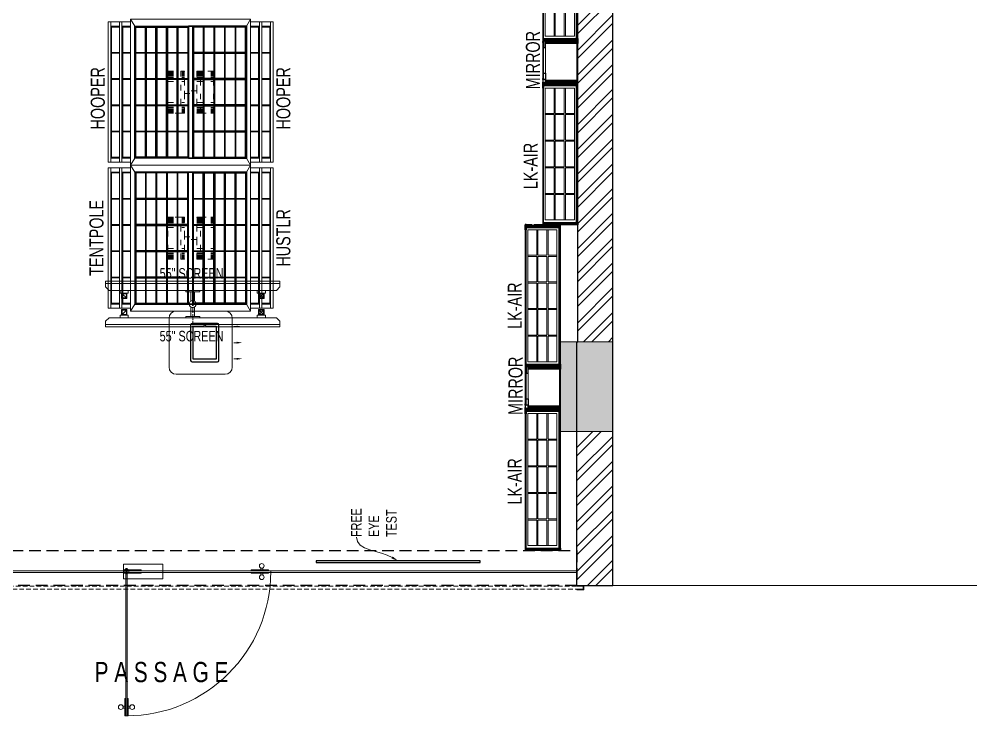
# Model space of a CAD drawing. Header units: feet. Extents: x 3040569 to 3051380, y -5725829 to -5707787.
# Drawn here: x 3044557 to 3051380, y -5725829 to -5720866 of the extents above; entities that cross this region are included whole.
import ezdxf
from ezdxf import colors
from ezdxf.entities.mleader import LeaderData, LeaderLine
from ezdxf.math import Vec2, Vec3

# ---------------------------------------------------------------- set-up
doc = ezdxf.new("R2010")
doc.units = ezdxf.units.FT
doc.header["$LTSCALE"] = 33
doc.header["$MEASUREMENT"] = 0
for name, pattern in [('ACAD_ISO03W100', [30, 12, -18]), ('DASHDOT2', [0.5, 0.25, -0.125, 0, -0.125]), ('HIDDEN', [9.524999999999995, 6.349999999999997, -3.174999999999998]), ('HIDDENX2', [0.75, 0.5, -0.25])]:
    doc.linetypes.add(name, pattern=pattern)
for name, color, linetype, lineweight in [('A-COL', 243, 'Continuous', 9), ('A-Glazing', 4, 'Continuous', 20), ('A-shutter', 8, 'Continuous', 18), ('column hatch', 5, 'Continuous', 0), ('Glazing', 141, 'Continuous', 15), ('LENS-DIM', 252, 'Continuous', 5), ('LENS-PARTITION', 21, 'Continuous', 25), ('LENS-TEXT', 31, 'Continuous', 5), ('LENS_TEXT', 31, 'Continuous', 5), ('LK-EQPMT', 3, 'Continuous', 18), ('LK-FF&E FLOOR', 1, 'Continuous', 9), ('LK-FF&E WALL', 1, 'Continuous', 9), ('LK-IT', 3, 'Continuous', 18), ('LN-ELEVATION-1', 81, 'Continuous', 25), ('LN-ELEVATION-2', 103, 'Continuous', 20), ('LN-ELEVATION-3', 125, 'Continuous', 18), ('LN-ELEVATION-4', 145, 'Continuous', 13), ('LN-ELEVATION-5', 167, 'Continuous', 5), ('LN-HATCH', 251, 'Continuous', 0), ('PLANO-TXT', 252, 'Continuous', 5), ('rolling shutter', 1, 'Continuous', 5), ('services', 220, 'Continuous', 0), ('TEXT', 1, 'Continuous', 0)]:
    doc.layers.add(name, color=color, linetype=linetype, lineweight=lineweight)
doc.layers.add('A-WALL', color=1, linetype='Continuous')
doc.layers.add('beam', color=5, linetype='Continuous')
doc.styles.add('LK TXT', font='GILC____.TTF', dxfattribs={"height": 100})
doc.styles.get("Standard").update_dxf_attribs({"font": 'GILC____.TTF'})
pattern_1 = [(45, (7858558.917008298, 3503823.203216763), (-4.490128060534575, 4.490128060534575), [])]

# ---------------------------------------------------------------- blocks, each defined once
blk = doc.blocks.new('*U43')
at = {"layer": 'A-shutter', "color": 5, "ltscale": 10}
for points in [[(41038044.48334346, -1561539.224195756), (41038044.48334352, -1561544.224195756), (41037999.48334351, -1561544.224196196), (41037999.48334372, -1561564.224196195), (41038044.48334371, -1561564.224195763), (41038044.48334375, -1561569.224195756), (41037994.48334377, -1561569.22419624), (41037994.48334346, -1561539.22419624)], [(41043456.48334346, -1561539.224195756), (41043456.4833434, -1561544.224195756), (41043501.4833434, -1561544.224196196), (41043501.48334321, -1561564.224196195), (41043456.48334321, -1561564.224195763), (41043456.48334317, -1561569.224195756), (41043506.48334317, -1561569.22419624), (41043506.48334346, -1561539.22419624)]]:
    blk.add_lwpolyline(points, close=True, dxfattribs=at)
at = {"layer": 'A-shutter', "color": 5, "linetype": 'HIDDENX2', "ltscale": 2}
blk.add_lwpolyline([(41037999.48334333, -1561544.224196389), (41037999.48334351, -1561564.224196389), (41043501.4833434, -1561564.224191636), (41043501.48334321, -1561544.224191635)], close=True, dxfattribs=at)
blk = doc.blocks.new('A$C24c61a65')
at = {"layer": 'column hatch'}
h = blk.add_hatch(color=8, dxfattribs=at)
h.dxf.hatch_style = 1
h.paths.add_polyline_path([(2152.105452673509, -6275.506340876222), (1778.10545267351, -6275.506340876222), (1778.10545267351, -6915.506340876222), (2152.105452673509, -6915.506340876222)])
h.paths.add_polyline_path([(2152.105452673509, 701.4936591237783), (1794.10545267351, 701.4936591237783), (1794.10545267351, 53.49365912377834), (2152.105452673509, 53.49365912377834)])
h.paths.add_polyline_path([(2152.105452673509, 9100.493659123777), (1763.10545267351, 9100.493659123777), (1763.10545267351, 6764.493659123778), (2152.105452673509, 6764.493659123778)])
at = {"layer": 'LN-HATCH'}
h = blk.add_hatch(dxfattribs=at)
h.set_pattern_fill('ANSI32', color=256, scale=333, angle=180)
h.set_pattern_definition([(225, (-6766788.097126138, 5279716.197831516), (88.29995930067012, -88.29995930067015), []), (225, (-6766846.963765573, 5279716.197831516), (88.29995930067012, -88.29995930067015), [])])
h.paths.add_polyline_path([(2152.105452673509, -6915.506340876222), (1896.105452673509, -6915.506340876222), (1896.105452673509, -8013.506340876222), (2152.105452673509, -8013.506340876222)])
h.paths.add_polyline_path([(2152.105452673509, 53.49365912377834), (1902.105452673509, 53.49365912377834), (1902.105452673509, -6275.506340876222), (2152.105452673509, -6275.506340876222)])
h.paths.add_polyline_path([(2152.105452673509, 6764.493659123778), (1902.105452673509, 6764.493659123778), (1902.105452673509, 701.4936591237783), (2152.105452673509, 701.4936591237783)])
at = {"layer": 'A-COL'}
for p, q in [((1778.10545267351, -6915.506340876222), (1778.10545267351, -6275.506340876222)), ((1778.10545267351, -6275.506340876222), (2152.105452673509, -6275.506340876222)), ((2152.105452673509, -6915.506340876222), (1778.10545267351, -6915.506340876222))]:
    blk.add_line(p, q, dxfattribs=at)
at = {"layer": 'A-Glazing'}
blk.add_lwpolyline([(-3515.894547338598, -7907.63004309591), (1896.105452673509, -7907.63004309591), (1896.105452673509, -7919.63004309591), (-3515.894547338598, -7919.63004309591)], close=True, dxfattribs=at)
at = {"layer": 'A-WALL'}
for p, q in [((2152.105452673509, -8013.506340876222), (2152.105452673509, 6764.493659123778)), ((1902.105452673509, -6275.506340876222), (1902.105452673509, 53.49365912377834)), ((1896.105452673509, -8013.506340876222), (1896.105452673509, -6915.506340876222)), ((1896.105452673509, -8013.506340876222), (2152.105452673509, -8013.506340876222))]:
    blk.add_line(p, q, dxfattribs=at)
blk.add_lwpolyline([(1896.105452673509, -8013.506340876222), (1896.105452673509, -6275.506340876222), (1902.105452673509, -6275.506340876222), (1902.105452673509, 6764.493659123778), (1763.10545267351, 6764.493659123778), (1763.10545267351, 8921.493659123778), (511.1054526735097, 8921.493659123778), (511.1054526735097, 5990.493659123778), (358.1054526735097, 5990.493659123778)], dxfattribs=at)
at = {"layer": 'beam', "linetype": 'HIDDEN', "ltscale": 0.4}
blk.add_lwpolyline([(-3515.89454732649, -7763.506340876222), (1896.105452673509, -7763.506340876222), (1896.105452673509, -8013.506340876222), (-3515.89454732649, -8013.506340876222)], close=True, dxfattribs=at)
at = {"layer": 'services'}
blk.add_line((2152.105452673509, -8013.506340876222), (4744.996632405556, -8013.506340876222), dxfattribs=at)
at = {"layer": 'rolling shutter'}
blk.add_blockref('*U43', (-41041560.37789078, 1553525.71785488), dxfattribs=at)
at = {"layer": 'TEXT', "insert": (-1539.233453072607, -8557.351765981875), "char_height": 144, "attachment_point": 1}
blk.add_mtext_dynamic_manual_height_columns('P A S S A G E ', width=936.7074418604651, gutter_width=1133.018113207229, heights=[0], dxfattribs=at)
blk = doc.blocks.new('Entrance Door')
at = {"layer": 'Glazing', "ltscale": 111}
blk.add_hatch(color=256, dxfattribs=at).paths.add_polyline_path([(17.99099473876413, -34.75129568565171), (17.99099471291993, -1235.012101864617), (29.99849322240334, -1235.012195329997), (29.99849322240334, -34.75138915103162)])
at = {"layer": 'Glazing'}
for p, q in [((29.99849322240334, -54.24734310340136), (17.99099473806563, -66.24716577748768)), ((1117.775263165938, -31.3346381203155), (1117.775025084265, -54.25531062064692)), ((1117.775263165938, -89.17729233740828), (1117.775025084265, -66.25661983713508)), ((1132.77213879826, -31.33470794110326), (1132.771900715655, -54.25546639628009)), ((1132.77213879826, -89.17722251662055), (1132.771900715655, -66.2564640614437))]:
    blk.add_line(p, q, dxfattribs=at)
at = {"layer": 'Glazing', "ltscale": 44}
for p, q in [((-4.928782706614583, -1156.278586057422), (17.99197574856225, -1156.278824140027)), ((52.91827064182143, -1156.278586057422), (29.99751218652818, -1156.278824140027)), ((-4.928852527402341, -1171.275461689627), (17.99181997287087, -1171.2756997713)), ((52.9183404626092, -1171.275461689627), (29.99766796233598, -1171.2756997713))]:
    blk.add_line(p, q, dxfattribs=at)
at = {"layer": 'Glazing'}
for points in [[(319.9964879566105, -120.4965872626635), (-0.0010125414701179, -120.4940636975807), (0, 0), (319.9975004981971, -0.0025235651992261)], [(-0.0005530033959076, -66.24703149788547), (142.4697654945776, -66.24851136631332), (142.4696876067901, -73.7469491820084), (-0.0006308857118711, -73.74493611505022)], [(-0.000459537957795, -54.24703149817651), (142.4698589600157, -54.24851136654615), (142.4699368478032, -46.75007355085108), (-0.0003816557582468, -46.74912688095355)], [(1180.761804669629, -66.25596487795701), (1038.291486171656, -66.25448500947095), (1038.291408283869, -73.75292282516602), (1180.76172678743, -73.75386949512176)], [(1180.761898134951, -54.25596522906563), (1038.291579637094, -54.25448536057956), (1038.291657524765, -46.75604754488449), (1180.761976017267, -46.75806061184267)]]:
    blk.add_lwpolyline(points, close=True, dxfattribs=at)
at = {"layer": 'Glazing', "ltscale": 222}
blk.add_lwpolyline([(-1.50121477281209, -66.24702211975818), (1198.759591404232, -66.24725445284275), (1198.75968486967, -54.247254453192), (-1.501121307373978, -54.24702212004922)], close=True, dxfattribs=at)
at = {"layer": 'Glazing', "ltscale": 111}
blk.add_lwpolyline([(17.99099473876413, -34.75129568565171), (17.99099471291993, -1235.012101864617), (29.99849322240334, -1235.012195329997), (29.99849322240334, -34.75138915103162)], close=True, dxfattribs=at)
at = {"layer": 'Glazing', "ltscale": 44}
for points in [[(17.99247458123136, -1092.541783366585), (17.99099471291993, -1235.012101864617), (10.49255689710844, -1235.012023976829), (10.49456996412482, -1092.541705484386)], [(29.99701335385907, -1092.541783366585), (29.99849322240334, -1235.012101864617), (37.49693103798199, -1235.012023976829), (37.49491797096562, -1092.541705484386)]]:
    blk.add_lwpolyline(points, close=True, dxfattribs=at)
at = {"layer": 'Glazing'}
for centre, radius in [((1125.273782239877, -13.88121893891366), 18.99604246742586), ((23.99449473957066, -58.74634342861828), 19.75098521342749), ((1125.273782239877, -106.6307115188101), 18.99604246742586)]:
    blk.add_circle(centre, radius, dxfattribs=at)
at = {"layer": 'Glazing', "ltscale": 44}
for centre in [(-22.38227170880418, -1163.77694261563), (70.37175964389462, -1163.77694261563)]:
    blk.add_circle(centre, 18.99604246742586, dxfattribs=at)
at = {"layer": 'Glazing', "ltscale": 222}
blk.add_arc((23.99474398011808, -60.24725444044452), 1174.764894121221, 270, 359.9995537331821, dxfattribs=at)
blk = doc.blocks.new('GREETR 450x450')
at = {"layer": 'LN-ELEVATION-1', "linetype": 'ByBlock', "lineweight": -2}
for p, q in [((481.2998461294919, 339.7243699021637), (461, 339.7243699021637)), ((481.2998461294919, 225), (461, 225)), ((481.2998461294919, 110.2756300978362), (461, 110.2756300978362))]:
    blk.add_line(p, q, dxfattribs=at)
at = {"layer": 'LN-ELEVATION-1'}
for points in [[(355.5, 98.26856164354832), (355.5, 352.2685616435483, 0.4142135623713902), (345.5, 362.2685616435483), (163.5, 362.2685616435483, 0.4142135623713902), (153.5, 352.2685616435483), (153.5, 98.26856164354832, 0.4142135623713902), (163.5, 88.26856164354834), (345.5, 88.26856164354834, 0.4142135623713902)], [(264.0393920131028, 342.7685616435483), (336.5, 342.7685616435483), (336.5, 107.7685616435483), (172.5, 107.7685616435483), (172.5, 342.7685616435483), (244.9606079868972, 342.7685616435483, 0.3275382217372251), (246.8684863895178, 344.1685616429895, -0.733799385757267), (262.1315136104822, 344.1685616434552, 0.3275382217372252)]]:
    blk.add_lwpolyline(points, format="xyb", close=True, dxfattribs=at)
at = {"layer": 'LN-ELEVATION-1', "linetype": 'ByBlock', "lineweight": -2}
for points in [[(481.2998461294919, 346.3910365691408), (481.2998461294919, 333.057703236118), (521.2998461294919, 339.7243699021637)], [(481.2998461294919, 231.6666666669771), (481.2998461294919, 218.3333333339542), (521.2998461294919, 225)], [(481.2998461294919, 116.9422967657447), (481.2998461294919, 103.6089634317904), (521.2998461294919, 110.2756300978362)]]:
    blk.add_solid(points, dxfattribs=at)
at = {"layer": 'LN-ELEVATION-2'}
blk.add_lwpolyline([(50, 0), (400, 0, 0.4142135623730951), (450, 50), (450, 400, 0.4142135623730951), (400, 450), (50, 450, 0.4142135623730951), (0, 400), (0, 50, 0.4142135623730951)], format="xyb", close=True, dxfattribs=at)
blk = doc.blocks.new('VC HD 1010')
at = {"layer": 'LN-HATCH', "ltscale": 0.5}
h = blk.add_hatch(dxfattribs=at)
h.set_pattern_fill('ANSI31', color=256, scale=2)
h.set_pattern_definition([(45, (3761554.586240421, 1795022.935917533), (-4.490128060534575, 4.490128060534575), [])])
h.paths.add_polyline_path([(-505.166666666977, 24), (-505.166666666977, -166), (-499.1666666669771, -166), (-499.1666666669771, -176), (-505.166666666977, -176), (-505.166666666977, -220), (-487.1666666669772, -220), (-487.1666666669772, 24)])
h = blk.add_hatch(dxfattribs=at)
h.set_pattern_fill('ANSI31', color=256, scale=2)
h.set_pattern_definition(pattern_1)
h.paths.add_polyline_path([(504.8333333330228, 24), (504.8333333330228, -166), (498.8333333330228, -166), (498.8333333330228, -176), (504.8333333330228, -176), (504.8333333330228, -220), (486.8333333330228, -220), (486.8333333330228, 24)])
h = blk.add_hatch(dxfattribs=at)
h.set_pattern_fill('ANSI31', color=256, scale=2)
h.set_pattern_definition([(45, (7858741.917008297, 3503823.203216763), (-4.490128060534575, 4.490128060534575), [])])
h.paths.add_polyline_path([(-470.1666666669772, -220), (-470.1666666669772, -226), (-505.166666666977, -226), (-505.166666666977, -220)])
h = blk.add_hatch(dxfattribs=at)
h.set_pattern_fill('ANSI31', color=256, scale=2)
h.set_pattern_definition(pattern_1)
h.paths.add_polyline_path([(476.8333333330228, -220), (476.8333333330228, -226), (511.8333333330228, -226), (511.8333333330228, -220)])
at = {"layer": 'LN-ELEVATION-1', "ltscale": 0.5}
for points in [[(-505.166666666977, 24), (-505.166666666977, -166), (-499.1666666669771, -166), (-499.1666666669771, -176), (-505.166666666977, -176), (-505.166666666977, -220), (-487.1666666669772, -220), (-487.1666666669772, 24)], [(486.8333333330228, 12), (-487.1666666669772, 12), (-487.1666666669772, 18), (486.8333333330228, 18)], [(504.8333333330228, 24), (504.8333333330228, -166), (498.8333333330228, -166), (498.8333333330228, -176), (504.8333333330228, -176), (504.8333333330228, -220), (486.8333333330228, -220), (486.8333333330228, 24)], [(-470.1666666669772, -220), (-470.1666666669772, -226), (-505.166666666977, -226), (-505.166666666977, -220)], [(469.8333333330228, -220), (469.8333333330228, -226), (504.8333333330228, -226), (504.8333333330228, -220)]]:
    blk.add_lwpolyline(points, close=True, dxfattribs=at)
at = {"layer": 'LN-ELEVATION-2', "ltscale": 0.5}
blk.add_lwpolyline([(470.1666666674428, 0), (-470.1666666674428, 0), (-470.1666666674428, -208), (470.1666666674428, -208)], close=True, dxfattribs=at)
at = {"layer": 'LN-ELEVATION-3', "ltscale": 0.5}
for p, q in [((-487.1666666669772, 24), (486.8333333330228, 24)), ((-470.1666666669772, -220), (469.8333333330228, -220)), ((469.8333333330228, -226), (-470.1666666669772, -226))]:
    blk.add_line(p, q, dxfattribs=at)
for points in [[(-470.1666666674428, 0), (-288.5000000004657, 0), (-288.5000000004657, -64), (-470.1666666674428, -64)], [(-280.5000000004657, 0), (-98.83333333348855, 0), (-98.83333333348855, -64), (-280.5000000004657, -64)], [(-90.83333333348855, 0), (90.83333333348855, 0), (90.83333333348855, -64), (-90.83333333348855, -64)], [(98.83333333348855, 0), (280.5000000004657, 0), (280.5000000004657, -64), (98.83333333348855, -64)], [(288.5000000004657, 0), (470.1666666674428, 0), (470.1666666674428, -64), (288.5000000004657, -64)], [(-470.1666666674428, -136), (-288.5000000004657, -136), (-288.5000000004657, -72), (-470.1666666674428, -72)], [(-280.5000000004657, -72), (-98.83333333348855, -72), (-98.83333333348855, -136), (-280.5000000004657, -136)], [(-90.83333333348855, -72), (90.83333333348855, -72), (90.83333333348855, -136), (-90.83333333348855, -136)], [(98.83333333348855, -72), (280.5000000004657, -72), (280.5000000004657, -136), (98.83333333348855, -136)], [(288.5000000004657, -72), (470.1666666674428, -72), (470.1666666674428, -136), (288.5000000004657, -136)], [(-470.1666666674428, -144), (-288.5000000004657, -144), (-288.5000000004657, -208), (-470.1666666674428, -208)], [(-280.5000000004657, -144), (-98.83333333348855, -144), (-98.83333333348855, -208), (-280.5000000004657, -208)], [(-90.83333333348855, -144), (90.83333333348855, -144), (90.83333333348855, -208), (-90.83333333348855, -208)], [(98.83333333348855, -144), (280.5000000004657, -144), (280.5000000004657, -208), (98.83333333348855, -208)], [(288.5000000004657, -144), (470.1666666674428, -144), (470.1666666674428, -208), (288.5000000004657, -208)]]:
    blk.add_lwpolyline(points, close=True, dxfattribs=at)
blk = doc.blocks.new('MIRROR')
at = {"layer": 'LN-HATCH', "ltscale": 0.5}
h = blk.add_hatch(dxfattribs=at)
h.set_pattern_fill('ANSI31', color=256, scale=2)
h.set_pattern_definition([(45, (4060433.741624544, 1708720.786904081), (-4.490128060534575, 4.490128060534575), [])])
h.paths.add_polyline_path([(212.944788963403, 101.3407590774622), (230.944788963403, 101.3407590774622), (230.944788963403, -127.6592409225377), (212.944788963403, -127.6592409225377)])
h.paths.add_polyline_path([(230.944788963403, 95.34075907746227), (494.9447889634027, 95.34075907746227), (494.9447889634027, 101.3407590774622), (230.944788963403, 101.3407590774622)])
h.paths.add_polyline_path([(512.9447889634027, 101.3407590774622), (494.9447889634027, 101.3407590774622), (494.9447889634027, -127.6592409225377), (512.9447889634027, -127.6592409225377)])
at = {"layer": 'Defpoints'}
blk.add_lwpolyline([(512.9447889634027, 101.3407590774622), (212.944788963403, 101.3407590774622), (212.944788963403, -148.6592409225377), (512.9447889634027, -148.6592409225377)], close=True, dxfattribs=at)
at = {"layer": 'LN-ELEVATION-1'}
for points in [[(212.944788963403, 101.3407590774622), (230.944788963403, 101.3407590774622), (230.944788963403, -127.6592409225377), (212.944788963403, -127.6592409225377)], [(230.944788963403, 95.34075907746227), (494.9447889634027, 95.34075907746227), (494.9447889634027, 101.3407590774622), (230.944788963403, 101.3407590774622)], [(512.9447889634027, 101.3407590774622), (494.9447889634027, 101.3407590774622), (494.9447889634027, -127.6592409225377), (512.9447889634027, -127.6592409225377)], [(259.944788963403, -141.6592409225377), (259.944788963403, -127.6592409225377), (214.944788963403, -127.6592409225377), (214.944788963403, -148.6592409225377), (223.944788963403, -148.6592409225377), (223.944788963403, -147.1592409225377), (216.444788963403, -147.1592409225377), (216.444788963403, -141.6592409225377)], [(442.944788963403, -141.6592409225377), (442.944788963403, -127.6592409225377), (487.9447889634028, -127.6592409225377), (487.9447889634028, -148.6592409225377), (478.9447889634026, -148.6592409225377), (478.9447889634026, -147.1592409225377), (486.4447889634027, -147.1592409225377), (486.4447889634027, -141.6592409225377)], [(504.944788963403, -148.6592409225377), (504.944788963403, -147.1592409225377), (509.444788963403, -147.1592409225377), (509.444788963403, -129.1592409225377), (487.9447889634028, -129.1592409225377), (487.9447889634028, -127.6592409225377), (510.9447889634028, -127.6592409225377), (510.9447889634028, -148.6592409225377)]]:
    blk.add_lwpolyline(points, close=True, dxfattribs=at)
at = {"layer": 'LN-ELEVATION-2'}
blk.add_lwpolyline([(259.944788963403, -141.6592409225377), (442.944788963403, -141.6592409225377), (442.944788963403, -127.6592409225377), (259.944788963403, -127.6592409225377)], close=True, dxfattribs=at)
at = {"layer": 'LN-ELEVATION-2', "color": 4, "lineweight": 0}
blk.add_lwpolyline([(216.444788963403, -141.6592409225377), (486.4447889634027, -141.6592409225377), (486.4447889634027, -147.1592409225377), (216.444788963403, -147.1592409225377)], close=True, dxfattribs=at)
at = {"layer": 'LN-ELEVATION-4', "ltscale": 0.5}
blk.add_line((478.9447889634026, -148.6592409225377), (223.944788963403, -148.6592409225377), dxfattribs=at)
blk = doc.blocks.new('ffgd')
at = {"layer": 'LN-ELEVATION-4', "linetype": 'ACAD_ISO03W100', "ltscale": 0.1}
blk.add_lwpolyline([(0, 47.31184294237753), (0, -41.46233547315932), (-20, -41.46233547315932), (-20, 47.31184294237753)], close=True, dxfattribs=at)
at = {"layer": 'LN-ELEVATION-5', "linetype": 'ACAD_ISO03W100', "ltscale": 0.1}
for p, q in [((-159.8999999999068, 165.715584376594), (-159.8999999999068, 47.31184294237753)), ((-159.6999999997206, 165.715584376594), (-159.6999999997206, 47.31184294237753)), ((-159.3999999999068, 165.715584376594), (-159.3999999999068, 47.31184294237753)), ((-159, 165.715584376594), (-159, 47.31184294237753)), ((-158.5, 165.715584376594), (-158.5, 47.31184294237753)), ((-157.8999999999068, 165.715584376594), (-157.8999999999068, 47.31184294237753)), ((-157.1000000000931, 165.715584376594), (-157.1000000000931, 47.31184294237753)), ((-156.1000000000931, 165.715584376594), (-156.1000000000931, 47.31184294237753)), ((-154.1000000000931, 165.715584376594), (-154.1000000000931, 47.31184294237753)), ((-151.1000000000931, 165.715584376594), (-151.1000000000931, 47.31184294237753)), ((-146.1000000000931, 165.715584376594), (-146.1000000000931, 47.31184294237753)), ((-141.1000000000931, 165.715584376594), (-141.1000000000931, 47.31184294237753)), ((-135.1000000000931, 165.715584376594), (-135.1000000000931, 47.31184294237753)), ((-128.1000000000931, 165.715584376594), (-128.1000000000931, 47.31184294237753)), ((-120.1000000000931, 165.715584376594), (-120.1000000000931, 47.31184294237753)), ((-111.1000000000931, 165.715584376594), (-111.1000000000931, 47.31184294237753)), ((-102.1000000000931, 165.715584376594), (-102.1000000000931, 47.31184294237753)), ((-85, 165.715584376594), (-85, 47.31184294237753)), ((65, 165.715584376594), (65, 47.31184294237753)), ((82.10000000009315, 165.715584376594), (82.10000000009315, 47.31184294237753)), ((91.10000000009312, 165.715584376594), (91.10000000009312, 47.31184294237753)), ((100.1000000000931, 165.715584376594), (100.1000000000931, 47.31184294237753)), ((108.1000000000931, 165.715584376594), (108.1000000000931, 47.31184294237753)), ((115.1000000000931, 165.715584376594), (115.1000000000931, 47.31184294237753)), ((121.1000000000931, 165.715584376594), (121.1000000000931, 47.31184294237753)), ((126.1000000000931, 165.715584376594), (126.1000000000931, 47.31184294237753)), ((131.1000000000931, 165.715584376594), (131.1000000000931, 47.31184294237753)), ((134.1000000000931, 165.715584376594), (134.1000000000931, 47.31184294237753)), ((136.1000000000931, 165.715584376594), (136.1000000000931, 47.31184294237753)), ((137.1000000000931, 165.715584376594), (137.1000000000931, 47.31184294237753)), ((137.8999999999068, 165.715584376594), (137.8999999999068, 47.31184294237753)), ((138.5, 165.715584376594), (138.5, 47.31184294237753)), ((139, 165.715584376594), (139, 47.31184294237753)), ((139.3999999999067, 165.715584376594), (139.3999999999067, 47.31184294237753)), ((139.6999999997206, 165.715584376594), (139.6999999997206, 47.31184294237753)), ((139.8999999999068, 165.715584376594), (139.8999999999068, 47.31184294237753)), ((-159.8999999999068, -41.46233547315932), (-159.8999999999068, -159.8660769073758)), ((-159.6999999997206, -41.46233547315932), (-159.6999999997206, -159.8660769073758)), ((-159.3999999999068, -41.46233547315932), (-159.3999999999068, -159.8660769073758)), ((-159, -41.46233547315932), (-159, -159.8660769073758)), ((-158.5, -41.46233547315932), (-158.5, -159.8660769073758)), ((-157.8999999999068, -41.46233547315932), (-157.8999999999068, -159.8660769073758)), ((-157.1000000000931, -41.46233547315932), (-157.1000000000931, -159.8660769073758)), ((-156.1000000000931, -41.46233547315932), (-156.1000000000931, -159.8660769073758)), ((-154.1000000000931, -41.46233547315932), (-154.1000000000931, -159.8660769073758)), ((-151.1000000000931, -41.46233547315932), (-151.1000000000931, -159.8660769073758)), ((-146.1000000000931, -41.46233547315932), (-146.1000000000931, -159.8660769073758)), ((-141.1000000000931, -41.46233547315932), (-141.1000000000931, -159.8660769073758)), ((-135.1000000000931, -41.46233547315932), (-135.1000000000931, -159.8660769073758)), ((-128.1000000000931, -41.46233547315932), (-128.1000000000931, -159.8660769073758)), ((-120.1000000000931, -41.46233547315932), (-120.1000000000931, -159.8660769073758)), ((-111.1000000000931, -41.46233547315932), (-111.1000000000931, -159.8660769073758)), ((-102.1000000000931, -41.46233547315932), (-102.1000000000931, -159.8660769073758)), ((-85, -41.46233547315932), (-85, -159.8660769073758)), ((65, -41.46233547315932), (65, -159.8660769073758)), ((82.10000000009315, -41.46233547315932), (82.10000000009315, -159.8660769073758)), ((91.10000000009312, -41.46233547315932), (91.10000000009312, -159.8660769073758)), ((100.1000000000931, -41.46233547315932), (100.1000000000931, -159.8660769073758)), ((108.1000000000931, -41.46233547315932), (108.1000000000931, -159.8660769073758)), ((115.1000000000931, -41.46233547315932), (115.1000000000931, -159.8660769073758)), ((121.1000000000931, -41.46233547315932), (121.1000000000931, -159.8660769073758)), ((126.1000000000931, -41.46233547315932), (126.1000000000931, -159.8660769073758)), ((131.1000000000931, -41.46233547315932), (131.1000000000931, -159.8660769073758)), ((134.1000000000931, -41.46233547315932), (134.1000000000931, -159.8660769073758)), ((136.1000000000931, -41.46233547315932), (136.1000000000931, -159.8660769073758)), ((137.1000000000931, -41.46233547315932), (137.1000000000931, -159.8660769073758)), ((137.8999999999068, -41.46233547315932), (137.8999999999068, -159.8660769073758)), ((138.5, -41.46233547315932), (138.5, -159.8660769073758)), ((139, -41.46233547315932), (139, -159.8660769073758)), ((139.3999999999067, -41.46233547315932), (139.3999999999067, -159.8660769073758)), ((139.6999999997206, -41.46233547315932), (139.6999999997206, -159.8660769073758)), ((139.8999999999068, -41.46233547315932), (139.8999999999068, -159.8660769073758))]:
    blk.add_line(p, q, dxfattribs=at)
for points in [[(140, 72.9897628070321), (140, 165.715584376594), (-160, 165.715584376594), (-160, 72.9897628070321)], [(140, -67.14025533781387), (140, -159.8660769073758), (-160, -159.8660769073758), (-160, -67.14025533781387)]]:
    blk.add_lwpolyline(points, dxfattribs=at)
for points in [[(140, 72.9897628070321), (140, 47.31184294237753), (-160, 47.31184294237753), (-160, 72.9897628070321)], [(140, -41.46233547315932), (140, -67.14025533781387), (-160, -67.14025533781387), (-160, -41.46233547315932)]]:
    blk.add_lwpolyline(points, close=True, dxfattribs=at)
blk = doc.blocks.new('EURO 1040 x 1175')
at = {"layer": 'LN-ELEVATION-1'}
for points in [[(-470, -327.434990927577), (470, -327.434990927577), (470, 467.5650090724229), (-470, 467.5650090724229)], [(-470, 85.06500907242298), (470, 85.06500907242298), (470, 467.5650090724229), (-470, 467.5650090724229)], [(-283.2000000029802, 85.06500907242298), (-277.2000000029802, 85.06500907242298), (-277.2000000029802, 467.5650090724229), (-283.2000000029802, 467.5650090724229)], [(-96.40000000596046, 85.06500907242298), (-90.40000000596045, 85.06500907242298), (-90.40000000596045, 467.5650090724229), (-96.40000000596046, 467.5650090724229)], [(90.3999999910593, 85.06500907242298), (96.3999999910593, 85.06500907242298), (96.3999999910593, 467.5650090724229), (90.3999999910593, 467.5650090724229)], [(277.1999999880791, 85.06500907242298), (283.1999999880791, 85.06500907242298), (283.1999999880791, 467.5650090724229), (277.1999999880791, 467.5650090724229)], [(-470.0000000149008, 386.565009072423), (-283.2000000029802, 386.565009072423), (-283.2000000029802, 392.565009072423), (-470.0000000149008, 392.565009072423)], [(-277.2000000178814, 386.565009072423), (-96.40000000596046, 386.565009072423), (-96.40000000596046, 392.565009072423), (-277.2000000178814, 392.565009072423)], [(-90.40000002086165, 386.565009072423), (90.3999999910593, 386.565009072423), (90.3999999910593, 392.565009072423), (-90.40000002086165, 392.565009072423)], [(96.39999997615817, 386.565009072423), (277.1999999880791, 386.565009072423), (277.1999999880791, 392.565009072423), (96.39999997615817, 392.565009072423)], [(283.1999999880791, 386.565009072423), (470, 386.565009072423), (470, 392.565009072423), (283.1999999880791, 392.565009072423)], [(-470.0000000149008, 311.190009072423), (-283.2000000029802, 311.190009072423), (-283.2000000029802, 317.190009072423), (-470.0000000149008, 317.190009072423)], [(-277.2000000178814, 311.190009072423), (-96.40000000596046, 311.190009072423), (-96.40000000596046, 317.190009072423), (-277.2000000178814, 317.190009072423)], [(-90.40000002086165, 311.190009072423), (90.3999999910593, 311.190009072423), (90.3999999910593, 317.190009072423), (-90.40000002086165, 317.190009072423)], [(96.39999997615817, 311.190009072423), (277.1999999880791, 311.190009072423), (277.1999999880791, 317.190009072423), (96.39999997615817, 317.190009072423)], [(283.1999999880791, 311.190009072423), (470, 311.190009072423), (470, 317.190009072423), (283.1999999880791, 317.190009072423)], [(-470.0000000149008, 235.815009072423), (-283.2000000029802, 235.815009072423), (-283.2000000029802, 241.815009072423), (-470.0000000149008, 241.815009072423)], [(-277.2000000178814, 235.815009072423), (-96.40000000596046, 235.815009072423), (-96.40000000596046, 241.815009072423), (-277.2000000178814, 241.815009072423)], [(-90.40000002086165, 235.815009072423), (90.3999999910593, 235.815009072423), (90.3999999910593, 241.815009072423), (-90.40000002086165, 241.815009072423)], [(96.39999997615817, 235.815009072423), (277.1999999880791, 235.815009072423), (277.1999999880791, 241.815009072423), (96.39999997615817, 241.815009072423)], [(283.1999999880791, 235.815009072423), (470, 235.815009072423), (470, 241.815009072423), (283.1999999880791, 241.815009072423)], [(-470.0000000149008, 160.440009072423), (-283.2000000029802, 160.440009072423), (-283.2000000029802, 166.440009072423), (-470.0000000149008, 166.440009072423)], [(-277.2000000178814, 160.440009072423), (-96.40000000596046, 160.440009072423), (-96.40000000596046, 166.440009072423), (-277.2000000178814, 166.440009072423)], [(-90.40000002086165, 160.440009072423), (90.3999999910593, 160.440009072423), (90.3999999910593, 166.440009072423), (-90.40000002086165, 166.440009072423)], [(96.39999997615817, 160.440009072423), (277.1999999880791, 160.440009072423), (277.1999999880791, 166.440009072423), (96.39999997615817, 166.440009072423)], [(283.1999999880791, 160.440009072423), (470, 160.440009072423), (470, 166.440009072423), (283.1999999880791, 166.440009072423)], [(-470, 85.06500907242298), (470, 85.06500907242298), (470, 55.06500907242298), (-470, 55.06500907242298)], [(-470, 55.06500907242298), (470, 55.06500907242298), (470, -327.434990927577), (-470, -327.434990927577)], [(-283.2000000029802, 55.06500907242298), (-277.2000000029802, 55.06500907242298), (-277.2000000029802, -327.434990927577), (-283.2000000029802, -327.434990927577)], [(-96.40000000596046, 55.06500907242298), (-90.40000000596045, 55.06500907242298), (-90.40000000596045, -327.434990927577), (-96.40000000596046, -327.434990927577)], [(90.3999999910593, 55.06500907242298), (96.3999999910593, 55.06500907242298), (96.3999999910593, -327.434990927577), (90.3999999910593, -327.434990927577)], [(277.1999999880791, 55.06500907242298), (283.1999999880791, 55.06500907242298), (283.1999999880791, -327.434990927577), (277.1999999880791, -327.434990927577)], [(-470.0000000149008, -20.30999092757702), (-283.2000000029802, -20.30999092757702), (-283.2000000029802, -26.30999092757702), (-470.0000000149008, -26.30999092757702)], [(-277.2000000178814, -20.30999092757702), (-96.40000000596046, -20.30999092757702), (-96.40000000596046, -26.30999092757702), (-277.2000000178814, -26.30999092757702)], [(-90.40000002086165, -20.30999092757702), (90.3999999910593, -20.30999092757702), (90.3999999910593, -26.30999092757702), (-90.40000002086165, -26.30999092757702)], [(96.39999997615817, -20.30999092757702), (277.1999999880791, -20.30999092757702), (277.1999999880791, -26.30999092757702), (96.39999997615817, -26.30999092757702)], [(283.1999999880791, -20.30999092757702), (470, -20.30999092757702), (470, -26.30999092757702), (283.1999999880791, -26.30999092757702)], [(-470.0000000149008, -95.68499092757702), (-283.2000000029802, -95.68499092757702), (-283.2000000029802, -101.684990927577), (-470.0000000149008, -101.684990927577)], [(-277.2000000178814, -95.68499092757702), (-96.40000000596046, -95.68499092757702), (-96.40000000596046, -101.684990927577), (-277.2000000178814, -101.684990927577)], [(-90.40000002086165, -95.68499092757702), (90.3999999910593, -95.68499092757702), (90.3999999910593, -101.684990927577), (-90.40000002086165, -101.684990927577)], [(96.39999997615817, -95.68499092757702), (277.1999999880791, -95.68499092757702), (277.1999999880791, -101.684990927577), (96.39999997615817, -101.684990927577)], [(283.1999999880791, -95.68499092757702), (470, -95.68499092757702), (470, -101.684990927577), (283.1999999880791, -101.684990927577)], [(-470.0000000149008, -171.059990927577), (-283.2000000029802, -171.059990927577), (-283.2000000029802, -177.059990927577), (-470.0000000149008, -177.059990927577)], [(-277.2000000178814, -171.059990927577), (-96.40000000596046, -171.059990927577), (-96.40000000596046, -177.059990927577), (-277.2000000178814, -177.059990927577)], [(-90.40000002086165, -171.059990927577), (90.3999999910593, -171.059990927577), (90.3999999910593, -177.059990927577), (-90.40000002086165, -177.059990927577)], [(96.39999997615817, -171.059990927577), (277.1999999880791, -171.059990927577), (277.1999999880791, -177.059990927577), (96.39999997615817, -177.059990927577)], [(283.1999999880791, -171.059990927577), (470, -171.059990927577), (470, -177.059990927577), (283.1999999880791, -177.059990927577)], [(-470.0000000149008, -246.434990927577), (-283.2000000029802, -246.434990927577), (-283.2000000029802, -252.434990927577), (-470.0000000149008, -252.434990927577)], [(-277.2000000178814, -246.434990927577), (-96.40000000596046, -246.434990927577), (-96.40000000596046, -252.434990927577), (-277.2000000178814, -252.434990927577)], [(-90.40000002086165, -246.434990927577), (90.3999999910593, -246.434990927577), (90.3999999910593, -252.434990927577), (-90.40000002086165, -252.434990927577)], [(96.39999997615817, -246.434990927577), (277.1999999880791, -246.434990927577), (277.1999999880791, -252.434990927577), (96.39999997615817, -252.434990927577)], [(283.1999999880791, -246.434990927577), (470, -246.434990927577), (470, -252.434990927577), (283.1999999880791, -252.434990927577)]]:
    blk.add_lwpolyline(points, close=True, dxfattribs=at)
for points in [[(-283.2000000029802, 461.5650090724228), (-464, 461.5650090724228), (-464, 317.190009072423)], [(-96.40000000596046, 461.5650090724228), (-277.2000000029802, 461.5650090724228)], [(90.3999999910593, 461.5650090724228), (-90.40000000596045, 461.5650090724228)], [(277.1999999880791, 461.5650090724228), (96.3999999910593, 461.5650090724228)], [(464, 317.190009072423), (464, 461.5650090724228), (283.1999999880791, 461.5650090724228)], [(-464, 311.190009072423), (-464, 241.815009072423)], [(464, 241.815009072423), (464, 311.190009072423)], [(-464, 235.815009072423), (-464, 166.440009072423)], [(464, 166.440009072423), (464, 235.815009072423)], [(-464, 160.440009072423), (-464, 91.06500907242297), (-283.2000000029802, 91.06500907242297)], [(283.1999999880791, 91.06500907242297), (464, 91.06500907242297), (464, 160.440009072423)], [(-277.2000000029802, 91.06500907242297), (-96.40000000596046, 91.06500907242297)], [(-90.40000000596045, 91.06500907242297), (90.3999999910593, 91.06500907242297)], [(96.3999999910593, 91.06500907242297), (277.1999999880791, 91.06500907242297)], [(-464, -20.30999092757702), (-464, 49.06500907242298), (-283.2000000029802, 49.06500907242298)], [(-277.2000000029802, 49.06500907242298), (-96.40000000596046, 49.06500907242298)], [(-90.40000000596045, 49.06500907242298), (90.3999999910593, 49.06500907242298)], [(96.3999999910593, 49.06500907242298), (277.1999999880791, 49.06500907242298)], [(283.1999999880791, 49.06500907242298), (464, 49.06500907242298), (464, -20.30999092757702)], [(-464, -95.68499092757702), (-464, -26.30999092757702)], [(464, -26.30999092757702), (464, -95.68499092757702)], [(-464, -171.059990927577), (-464, -101.684990927577)], [(464, -101.684990927577), (464, -171.059990927577)], [(-283.2000000029802, -321.434990927577), (-464, -321.434990927577), (-464, -177.059990927577)], [(464, -177.059990927577), (464, -321.434990927577), (283.1999999880791, -321.434990927577)], [(-96.40000000596046, -321.434990927577), (-277.2000000029802, -321.434990927577)], [(90.3999999910593, -321.434990927577), (-90.40000000596045, -321.434990927577)], [(277.1999999880791, -321.434990927577), (96.3999999910593, -321.434990927577)]]:
    blk.add_lwpolyline(points, dxfattribs=at)
at = {"layer": 'LN-ELEVATION-2'}
blk.add_lwpolyline([(-520, -357.434990927577), (520, -357.434990927577), (520, 497.5650090724228), (-520, 497.5650090724228)], close=True, dxfattribs=at)
for points in [[(-470, 467.5650090724229), (-520, 497.5650090724228)], [(470, 467.5650090724229), (520, 497.5650090724228)], [(-470, -327.434990927577), (-520, -357.434990927577)], [(470, -327.434990927577), (520, -357.434990927577)]]:
    blk.add_lwpolyline(points, dxfattribs=at)
at = {"layer": 'LN-ELEVATION-3'}
for points in [[(-500, 559.5650090724229), (500, 559.5650090724229), (500, 577.5650090724228), (-500, 577.5650090724228)], [(-500, 497.5650090724228), (-470, 497.5650090724228), (-470, 559.5650090724229), (-500, 559.5650090724229)], [(470, 497.5650090724228), (500, 497.5650090724228), (500, 559.5650090724229), (470, 559.5650090724229)], [(-500, -357.434990927577), (-470, -357.434990927577), (-470, -419.434990927577), (-500, -419.434990927577)], [(470, -357.434990927577), (500, -357.434990927577), (500, -419.434990927577), (470, -419.434990927577)], [(-500, -419.434990927577), (500, -419.434990927577), (500, -437.4349909275768), (-500, -437.4349909275768)]]:
    blk.add_lwpolyline(points, close=True, dxfattribs=at)
at = {"layer": 'LN-ELEVATION-4'}
for points in [[(-500, 639.5650090724228), (500, 639.5650090724228), (500, 657.565009072423), (-500, 657.565009072423)], [(-500, 577.5650090724228), (-470, 577.5650090724228), (-470, 639.5650090724228), (-500, 639.5650090724228)], [(470, 577.5650090724228), (500, 577.5650090724228), (500, 639.5650090724228), (470, 639.5650090724228)], [(-470, 497.5650090724228), (-464, 497.5650090724228), (-464, 559.5650090724229), (-470, 559.5650090724229)], [(-464, 553.565009072423), (-283.2000000029802, 553.565009072423), (-283.2000000029802, 559.5650090724229), (-464, 559.5650090724229)], [(-283.2000000029802, 497.5650090724228), (-277.2000000029802, 497.5650090724228), (-277.2000000029802, 559.5650090724229), (-283.2000000029802, 559.5650090724229)], [(-277.2000000029802, 553.565009072423), (-96.40000000596046, 553.565009072423), (-96.40000000596046, 559.5650090724229), (-277.2000000029802, 559.5650090724229)], [(-96.40000000596046, 497.5650090724228), (-90.40000000596045, 497.5650090724228), (-90.40000000596045, 559.5650090724229), (-96.40000000596046, 559.5650090724229)], [(-90.40000000596045, 553.565009072423), (90.3999999910593, 553.565009072423), (90.3999999910593, 559.5650090724229), (-90.40000000596045, 559.5650090724229)], [(90.3999999910593, 497.5650090724228), (96.3999999910593, 497.5650090724228), (96.3999999910593, 559.5650090724229), (90.3999999910593, 559.5650090724229)], [(96.3999999910593, 553.565009072423), (277.1999999880791, 553.565009072423), (277.1999999880791, 559.5650090724229), (96.3999999910593, 559.5650090724229)], [(277.1999999880791, 497.5650090724228), (283.1999999880791, 497.5650090724228), (283.1999999880791, 559.5650090724229), (277.1999999880791, 559.5650090724229)], [(283.1999999880791, 553.565009072423), (463.9999999850988, 553.565009072423), (463.9999999850988, 559.5650090724229), (283.1999999880791, 559.5650090724229)], [(464, 497.5650090724228), (470, 497.5650090724228), (470, 559.5650090724229), (464, 559.5650090724229)], [(-470, -357.434990927577), (-464, -357.434990927577), (-464, -419.434990927577), (-470, -419.434990927577)], [(-283.2000000029802, -357.434990927577), (-277.2000000029802, -357.434990927577), (-277.2000000029802, -419.434990927577), (-283.2000000029802, -419.434990927577)], [(-96.40000000596046, -357.434990927577), (-90.40000000596045, -357.434990927577), (-90.40000000596045, -419.434990927577), (-96.40000000596046, -419.434990927577)], [(90.3999999910593, -357.434990927577), (96.3999999910593, -357.434990927577), (96.3999999910593, -419.434990927577), (90.3999999910593, -419.434990927577)], [(277.1999999880791, -357.434990927577), (283.1999999880791, -357.434990927577), (283.1999999880791, -419.434990927577), (277.1999999880791, -419.434990927577)], [(464, -357.434990927577), (470, -357.434990927577), (470, -419.434990927577), (464, -419.434990927577)], [(-500, -437.4349909275768), (-470, -437.4349909275768), (-470, -499.4349909275769), (-500, -499.4349909275769)], [(-464, -413.4349909275768), (-283.2000000029802, -413.4349909275768), (-283.2000000029802, -419.434990927577), (-464, -419.434990927577)], [(-277.2000000029802, -413.4349909275768), (-96.40000000596046, -413.4349909275768), (-96.40000000596046, -419.434990927577), (-277.2000000029802, -419.434990927577)], [(-90.40000000596045, -413.4349909275768), (90.3999999910593, -413.4349909275768), (90.3999999910593, -419.434990927577), (-90.40000000596045, -419.434990927577)], [(96.3999999910593, -413.4349909275768), (277.1999999880791, -413.4349909275768), (277.1999999880791, -419.434990927577), (96.3999999910593, -419.434990927577)], [(283.1999999880791, -413.4349909275768), (463.9999999850988, -413.4349909275768), (463.9999999850988, -419.434990927577), (283.1999999880791, -419.434990927577)], [(470, -437.4349909275768), (500, -437.4349909275768), (500, -499.4349909275769), (470, -499.4349909275769)], [(-500, -499.4349909275769), (500, -499.4349909275769), (500, -517.434990927577), (-500, -517.434990927577)]]:
    blk.add_lwpolyline(points, close=True, dxfattribs=at)
at = {"layer": 'LN-ELEVATION-5'}
for points in [[(-470, 577.5650090724228), (-464, 577.5650090724228), (-464, 639.5650090724228), (-470, 639.5650090724228)], [(-464, 633.565009072423), (-283.2000000029802, 633.565009072423), (-283.2000000029802, 639.5650090724228), (-464, 639.5650090724228)], [(-283.2000000029802, 577.5650090724228), (-277.2000000029802, 577.5650090724228), (-277.2000000029802, 639.5650090724228), (-283.2000000029802, 639.5650090724228)], [(-277.2000000029802, 633.565009072423), (-96.40000000596046, 633.565009072423), (-96.40000000596046, 639.5650090724228), (-277.2000000029802, 639.5650090724228)], [(-96.40000000596046, 577.5650090724228), (-90.40000000596045, 577.5650090724228), (-90.40000000596045, 639.5650090724228), (-96.40000000596046, 639.5650090724228)], [(-90.40000000596045, 633.565009072423), (90.3999999910593, 633.565009072423), (90.3999999910593, 639.5650090724228), (-90.40000000596045, 639.5650090724228)], [(90.3999999910593, 577.5650090724228), (96.3999999910593, 577.5650090724228), (96.3999999910593, 639.5650090724228), (90.3999999910593, 639.5650090724228)], [(96.3999999910593, 633.565009072423), (277.1999999880791, 633.565009072423), (277.1999999880791, 639.5650090724228), (96.3999999910593, 639.5650090724228)], [(277.1999999880791, 577.5650090724228), (283.1999999880791, 577.5650090724228), (283.1999999880791, 639.5650090724228), (277.1999999880791, 639.5650090724228)], [(283.1999999880791, 633.565009072423), (463.9999999850988, 633.565009072423), (463.9999999850988, 639.5650090724228), (283.1999999880791, 639.5650090724228)], [(464, 577.5650090724228), (470, 577.5650090724228), (470, 639.5650090724228), (464, 639.5650090724228)], [(-470, -437.4349909275768), (-464, -437.4349909275768), (-464, -499.4349909275769), (-470, -499.4349909275769)], [(-283.2000000029802, -437.4349909275768), (-277.2000000029802, -437.4349909275768), (-277.2000000029802, -499.4349909275769), (-283.2000000029802, -499.4349909275769)], [(-96.40000000596046, -437.4349909275768), (-90.40000000596045, -437.4349909275768), (-90.40000000596045, -499.4349909275769), (-96.40000000596046, -499.4349909275769)], [(90.3999999910593, -437.4349909275768), (96.3999999910593, -437.4349909275768), (96.3999999910593, -499.4349909275769), (90.3999999910593, -499.4349909275769)], [(277.1999999880791, -437.4349909275768), (283.1999999880791, -437.4349909275768), (283.1999999880791, -499.4349909275769), (277.1999999880791, -499.4349909275769)], [(464, -437.4349909275768), (470, -437.4349909275768), (470, -499.4349909275769), (464, -499.4349909275769)], [(-464, -493.4349909275769), (-283.2000000029802, -493.4349909275769), (-283.2000000029802, -499.4349909275769), (-464, -499.4349909275769)], [(-277.2000000029802, -493.4349909275769), (-96.40000000596046, -493.4349909275769), (-96.40000000596046, -499.4349909275769), (-277.2000000029802, -499.4349909275769)], [(-90.40000000596045, -493.4349909275769), (90.3999999910593, -493.4349909275769), (90.3999999910593, -499.4349909275769), (-90.40000000596045, -499.4349909275769)], [(96.3999999910593, -493.4349909275769), (277.1999999880791, -493.4349909275769), (277.1999999880791, -499.4349909275769), (96.3999999910593, -499.4349909275769)], [(283.1999999880791, -493.4349909275769), (463.9999999850988, -493.4349909275769), (463.9999999850988, -499.4349909275769), (283.1999999880791, -499.4349909275769)]]:
    blk.add_lwpolyline(points, close=True, dxfattribs=at)
at = {"layer": 'LENS-DIM'}
blk.add_blockref('ffgd', (10, 67.14025533781387), dxfattribs=at)
blk = doc.blocks.new('55INCH')
at = {"layer": 'LK-EQPMT', "ltscale": 12}
for p, q in [((2111558.8162113, 1135690.450573809), (2111583.24744553, 1135690.450467438)), ((2111583.24744553, 1135690.450467438), (2111607.67857339, 1135666.019126837)), ((2111607.678786132, 1134473.881595297), (2111607.67857339, 1135666.019126837)), ((2111607.678233332, 1135587.915183341), (2111627.204219206, 1135587.915098327)), ((2111627.204219206, 1135587.915098327), (2111627.203964163, 1135529.337140705)), ((2111627.203964163, 1135529.337140705), (2111607.67797829, 1135529.337225719)), ((2111627.205367106, 1134610.5634114), (2111607.679381233, 1134610.563496414)), ((2111627.205367106, 1134610.5634114), (2111627.205112064, 1134551.985453778)), ((2111607.679126189, 1134551.985538793), (2111627.205112064, 1134551.985453778)), ((2111558.8162113, 1134449.45057381), (2111583.247445532, 1134449.450467438)), ((2111583.247445532, 1134449.450467438), (2111607.678786132, 1134473.881595297))]:
    blk.add_line(p, q, dxfattribs=at)
at = {"layer": 'LK-EQPMT'}
for p, q in [((2111661.614206139, 1135573.919317673), (2111631.027374502, 1135543.33275238)), ((2111661.614072967, 1135543.332619208), (2111631.027507674, 1135573.919450845)), ((2111661.615356252, 1134597.075782953), (2111631.028524615, 1134566.48921766))]:
    blk.add_line(p, q, dxfattribs=at)
at = {"layer": 'LK-EQPMT', "ltscale": 12}
blk.add_lwpolyline([(2111542.593620929, 1135690.450644441), (2111558.8162113, 1135690.450573809), (2111558.8162113, 1134449.45057381), (2111542.593620929, 1134449.450644441)], close=True, dxfattribs=at)
at = {"layer": 'LK-EQPMT'}
for points in [[(2111627.204187012, 1135577.742804799), (2111627.204020548, 1135539.509431718), (2111665.437393629, 1135539.509265254), (2111665.437560093, 1135577.742638335)], [(2111631.027507674, 1135573.919450845), (2111631.027374502, 1135543.33275238), (2111661.614072967, 1135543.332619208), (2111661.614206139, 1135573.919317673)], [(2111627.20517066, 1134562.665896998), (2111627.205337125, 1134600.89927008), (2111665.438710206, 1134600.899103615), (2111665.438543742, 1134562.665730534)], [(2111631.028524615, 1134566.48921766), (2111631.028657786, 1134597.075916125), (2111661.615356252, 1134597.075782953), (2111661.61522308, 1134566.489084489)]]:
    blk.add_lwpolyline(points, close=True, dxfattribs=at)

msp = doc.modelspace()

# ---------------------------------------------------------------- linework, layer by layer
msp.add_lwpolyline([(3047841.351811198, -5724725.448680253), (3046673.351811198, -5724725.448680297), (3046673.351811198, -5724737.448680298), (3047841.351811198, -5724737.448680253)], close=True)
at = {"layer": 'LK-IT', "color": 1, "linetype": 'DASHDOT2', "ltscale": 3}
msp.add_line((3045793.8300786, -5723140.028726192), (3045793.8300786, -5722651.011749276), dxfattribs=at)
at = {"layer": 'LK-IT'}
for points in [[(3045843.8300786, -5722798.105294335), (3045743.8300786, -5722798.105294335), (3045743.8300786, -5722808.105294335), (3045843.8300786, -5722808.105294335)], [(3045843.8300786, -5722992.935181132), (3045743.8300786, -5722992.935181132), (3045743.8300786, -5722982.935181132), (3045843.8300786, -5722982.935181132)]]:
    msp.add_lwpolyline(points, close=True, dxfattribs=at)
for points in [[(3045806.3300786, -5722873.869602637), (3045806.3300786, -5722808.105294335), (3045781.3300786, -5722808.105294335), (3045781.3300786, -5722873.869602637, -0.26794919244356), (3045806.3300786, -5722873.869602637, 0.9999999999999998)], [(3045806.3300786, -5722917.170872829), (3045806.3300786, -5722982.935181132), (3045781.3300786, -5722982.935181132), (3045781.3300786, -5722917.170872829, 0.26794919244356), (3045806.3300786, -5722917.170872829, -0.9999999999999998)]]:
    msp.add_lwpolyline(points, format="xyb", dxfattribs=at)
at = {"layer": 'LK-IT', "color": 1}
msp.add_circle((3045793.8300786, -5722895.520237734), 25, dxfattribs=at)

# ---------------------------------------------------------------- block references
at = {"layer": 'A-Glazing', "xscale": 0.8748404702499005, "yscale": 0.8748404702499005, "zscale": 0.8748404702499005, "rotation": 1.10906808705e-05}
msp.add_blockref('Entrance Door', (3045300.997637074, -5724748.813704317), dxfattribs=at)
at = {"layer": 'LENS-PARTITION'}
msp.add_blockref('A$C24c61a65', (3046634.597276103, -5716887.890194639), dxfattribs=at)
at = {"layer": 'LK-FF&E FLOOR', "xscale": -1, "rotation": 90}
msp.add_blockref('EURO 1040 x 1175', (3045848.895087673, -5721385.520237735), dxfattribs=at)
at = {"layer": 'LK-FF&E FLOOR', "rotation": 90}
msp.add_blockref('EURO 1040 x 1175', (3045848.895087673, -5722425.520237734), dxfattribs=at)
at = {"layer": 'LK-FF&E FLOOR'}
msp.add_blockref('GREETR 450x450', (3045625.061516956, -5723395.520237735), dxfattribs=at)
at = {"layer": 'LK-FF&E WALL', "xscale": -1, "rotation": 270}
for p in [(3048512.702728776, -5720516.229868848), (3048512.702728776, -5721826.229868847), (3048388.702728776, -5722836.229868847), (3048388.702728776, -5724146.229868848)]:
    msp.add_blockref('VC HD 1010', p, dxfattribs=at)
at = {"layer": 'LK-FF&E WALL', "rotation": 270}
for p in [(3048435.361969699, -5720808.451746551), (3048311.361969699, -5723128.451746552)]:
    msp.add_blockref('MIRROR', p, dxfattribs=at)
at = {"layer": 'LK-IT', "rotation": 270}
msp.add_blockref('55INCH', (1910723.879434159, -3611190.426616803), dxfattribs=at)
at = {"layer": 'LK-IT', "xscale": -1, "rotation": 270}
msp.add_blockref('55INCH', (1910723.879434159, -7834600.613858659), dxfattribs=at)

# ---------------------------------------------------------------- texts
at = {"layer": 'LENS-TEXT', "color": 0, "linetype": 'Continuous', "ltscale": 3, "char_height": 75, "width": 783.9636358173434, "attachment_point": 5, "style": 'LK TXT'}
for insert in [(3045785.367735108, -5722677.30417826), (3045785.367735108, -5723124.304178258)]:
    msp.add_mtext('\\pt225;55" SCREEN', dxfattribs=dict(at, insert=insert))
at = {"layer": 'LENS_TEXT', "linetype": 'Continuous', "ltscale": 3, "char_height": 100, "width": 324.4738372093023, "attachment_point": 5, "rotation": 90.00000000000003, "style": 'LK TXT'}
for insert in [(3048217.709124801, -5721157.834654037), (3048093.709124801, -5723477.834654037)]:
    msp.add_mtext('{\\C7;MIRROR}', dxfattribs=dict(at, insert=insert))
at = {"layer": 'PLANO-TXT', "linetype": 'Continuous', "ltscale": 3, "char_height": 100, "width": 244.6773255813953, "attachment_point": 5, "style": 'LK TXT'}
for s, insert, rotation in [('HOOPER', (3045117.881503851, -5721429.661146769), 89.99999999999993), ('HOOPER', (3046439.778653349, -5721429.661146769), 90.00000000000007), ('LK-AIR', (3048200.786273201, -5721911.678903937), 90.00000000000007), ('TENTPOLE', (3045108.763779511, -5722424.108334796), 90.00000000000007), ('HUSTLR', (3046439.778653349, -5722424.108334796), 90.00000000000007), ('LK-AIR', (3048087.699737268, -5722906.425538583), 90.00000000000007), ('LK-AIR', (3048087.699737268, -5724159.316519675), 90.00000000000007)]:
    msp.add_mtext(s, dxfattribs=dict(at, insert=insert, rotation=rotation))

# ---------------------------------------------------------------- leaders
at = {"layer": 'LENS_TEXT', "color": 1, "linetype": 'Continuous', "ltscale": 3}
ml = msp.add_multileader_mtext('Standard', dxfattribs=at)
ml.set_content('{\\C256;FREE EYE TEST}', color=1)
ml.set_leader_properties(color=256, linetype='ByLayer', lineweight=-1)
ml.build(insert=Vec2(0, 0))
ml.multileader.update_dxf_attribs({"leader_type": 2, "dogleg_length": 0.36, "arrow_head_size": 50})
ctx = ml.context
ctx.base_point, ctx.char_height, ctx.arrow_head_size, ctx.landing_gap_size, ctx.plane_origin, ctx.plane_x_axis, ctx.plane_y_axis = Vec3(3046959.573767868, -5724555.254910186), 75, 50, 0.09, Vec3(3045597.163637487, -5725833.02640915), Vec3(-3.93667e-11, 1), Vec3(-1, -3.93667e-11)
notes = []
notes.append((ctx, [(0, (1, 1, 0), (3046959.573767868, -5724555.614910186), (-3.93667e-11, 1), 0.36, [(1, [(3047257.351811198, -5724725.448680283)], 0, [])])]))
ctx.mtext.insert, ctx.mtext.text_direction, ctx.mtext.rotation, ctx.mtext.width, ctx.mtext.flow_direction = Vec3(3046921.583215532, -5724555.164910183), Vec3(-3.93667e-11, 1), 1.570796326834263, 354.2377334203743, 5
for ctx, leaders in notes:
    for number, flags, end, landing, length, lines in leaders:
        leader = LeaderData()
        leader.index, (leader.has_last_leader_line, leader.has_dogleg_vector, leader.attachment_direction) = number, flags
        leader.last_leader_point, leader.dogleg_vector, leader.dogleg_length = Vec3(end), Vec3(landing), length
        for number, points, colour, breaks in lines:
            line = LeaderLine()
            line.index, line.vertices, line.color, line.breaks = number, Vec3.list(points), colors.encode_raw_color(colour), breaks
            leader.lines.append(line)
        ctx.leaders.append(leader)

doc.saveas('drawing.dxf')
